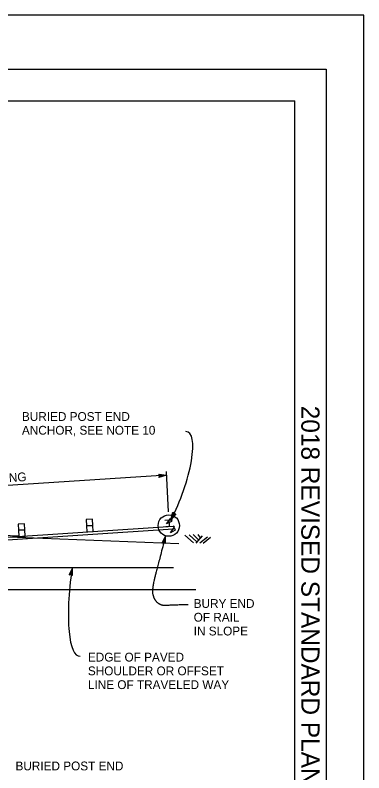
# Model space of a CAD drawing. Extents: x -893 to 867, y -474 to 712.
# Drawn here: x 589 to 867, y 110 to 712 of the extents above; entities that cross this region are included whole.
import ezdxf

# ---------------------------------------------------------------- set-up
doc = ezdxf.new("R2010")
doc.units = 0
for name, color, linetype in [('10 Sheet Format', 7, 'Continuous'), ('56 Stage 3 Anno', 7, 'Continuous'), ('57 Undefined', 7, 'Continuous'), ('60 Nongeo Data', 7, 'Continuous')]:
    doc.layers.add(name, color=color, linetype=linetype)

msp = doc.modelspace()

# ---------------------------------------------------------------- linework, layer by layer
at = {"layer": '10 Sheet Format'}
for p in [(-813.45, 643.96), (811.55, -406.04)]:
    msp.add_line(p, (811.55, 643.96), dxfattribs=at)
for points in [[(-893.45, -474.04), (866.55, -474.04), (866.55, 711.96), (-893.45, 711.96)], [(-863.43, 668.96), (836.57, 668.96), (836.57, -431.04), (-863.43, -431.04)], [(-863.43, 668.96), (836.57, 668.96), (836.57, -431.04), (-863.43, -431.04)]]:
    msp.add_lwpolyline(points, close=True, dxfattribs=at)
at = {"layer": '56 Stage 3 Anno'}
for p, q in [((709.25, 349.59), (710.79, 317.42)), ((709.45, 346.57), (466.77, 330.67)), ((704.26, 346.23), (703.37, 347.52)), ((703.37, 347.52), (703.37, 347.52)), ((703.37, 347.52), (709.45, 346.57)), ((709.45, 346.57), (703.55, 344.85)), ((703.55, 344.85), (704.26, 346.23)), ((703.55, 344.85), (703.55, 344.85)), ((703.61, 347.18), (708.07, 346.48)), ((708.06, 346.48), (703.76, 345.23)), ((703.87, 346.83), (706.69, 346.39)), ((706.69, 346.39), (703.91, 345.58)), ((704.07, 346.5), (705.31, 346.31)), ((705.31, 346.31), (704.12, 345.96)), ((709.45, 346.57), (709.45, 346.57)), ((713.1, 311.26), (714.74, 317.19)), ((717.09, 315.94), (713.1, 311.26)), ((716.68, 315.91), (713.74, 312.48)), ((713.75, 312.49), (714.94, 316.81)), ((714.39, 313.7), (715.17, 316.49)), ((716.25, 315.87), (714.39, 313.7)), ((714.74, 317.19), (714.74, 317.19)), ((714.74, 317.19), (715.54, 315.86)), ((715.04, 314.92), (715.37, 316.12)), ((715.86, 315.88), (715.04, 314.92)), ((715.54, 315.86), (717.09, 315.94)), ((717.09, 315.94), (717.09, 315.94)), ((713.1, 311.26), (713.1, 311.26)), ((708.8, 298.37), (706.25, 292.77)), ((708.51, 297.01), (706.65, 292.93)), ((708.23, 295.66), (707.03, 293.03)), ((708.26, 292.81), (708.23, 295.66)), ((708.56, 292.51), (708.51, 297.02)), ((708.87, 292.22), (708.8, 298.37)), ((708.8, 298.37), (708.8, 298.37)), ((706.25, 292.77), (707.72, 293.28)), ((706.26, 292.77), (706.26, 292.77)), ((707.94, 294.31), (707.43, 293.18)), ((707.72, 293.28), (708.87, 292.22)), ((707.96, 293.05), (707.94, 294.31)), ((708.87, 292.22), (708.87, 292.22)), ((634.72, 272.96), (632.18, 267.37)), ((634.43, 271.6), (632.58, 267.53)), ((634.49, 267.1), (634.44, 271.61)), ((634.79, 266.82), (634.72, 272.96)), ((634.72, 272.96), (634.72, 272.96)), ((632.18, 267.37), (633.65, 267.88)), ((632.18, 267.37), (632.18, 267.37)), ((634.15, 270.26), (632.96, 267.63)), ((633.87, 268.91), (633.36, 267.78)), ((633.65, 267.88), (634.79, 266.82)), ((633.88, 267.65), (633.87, 268.91)), ((634.19, 267.41), (634.15, 270.26)), ((634.79, 266.82), (634.79, 266.82))]:
    msp.add_line(p, q, dxfattribs=at)
for centre, major_axis, ratio, start_param, end_param in [((709.33, 335.2), (-17.18, -45.74), 0.270866, 1.124624, 3.25233), ((651.15, 273.83), (-11.23, -70.9), 0.227282, 4.772172, 6.344069)]:
    msp.add_ellipse(centre, major_axis=major_axis, ratio=ratio, start_param=start_param, end_param=end_param, dxfattribs=at)
msp.add_open_spline([(708.82, 298.42), (703.17, 276.67), (698.75, 259.81), (698.12, 250.96), (703.59, 243.16), (713.7, 243.59), (726.76, 244.01)], degree=2, dxfattribs=at)
at = {"layer": '60 Nongeo Data'}
for p, q in [((708.27, 310.76), (714.4, 311.26)), ((711.33, 311.01), (711.73, 306.14)), ((475.93, 290.29), (714.9, 306.01)), ((476.07, 288.3), (714.85, 304.01)), ((708.92, 305.72), (715.06, 306.21)), ((731.1, 292.85), (724.14, 299.06)), ((733.79, 293.62), (727.56, 299.17)), ((735.04, 295.22), (730.8, 299.39)), ((733.3, 292.74), (738.23, 298.53)), ((736.66, 296.87), (734.7, 299.48)), ((736.19, 292.92), (742.08, 297.77)), ((738.7, 292.49), (744.59, 297.33)), ((715.04, 273.02), (473.09, 273.02)), ((482.18, 255.74), (733.01, 255.74))]:
    msp.add_line(p, q, dxfattribs=at)
for points in [[(591.49, 307.8), (591.75, 302.88), (596.8, 303.15), (596.54, 308.06)], [(645.69, 311.4), (645.95, 306.48), (651, 306.75), (650.74, 311.66)], [(709.62, 307.9), (712.76, 312.14), (713.46, 309.93)], [(591.75, 302.88), (592.01, 297.96), (597.06, 298.23), (596.8, 303.15)], [(645.95, 306.48), (646.21, 301.56), (651.26, 301.83), (651, 306.75)], [(712.65, 300.81), (715.78, 305.04), (716.49, 302.84)]]:
    msp.add_lwpolyline(points, close=True, dxfattribs=at)
for points in [[(592.52, 298.17), (542.11, 300.15)], [(719.4, 292.04), (584.31, 297.34)]]:
    msp.add_lwpolyline(points, dxfattribs=at)
msp.add_circle((711.41, 306.6), 8.5, dxfattribs=at)
msp.add_arc((714.89, 305.11), 1, 273.76306, 93.76306, dxfattribs=at)

# ---------------------------------------------------------------- texts
at = {"layer": '10 Sheet Format'}
msp.add_text('2018 REVISED STANDARD PLAN RSP A77R8', height=14.5, rotation=270, dxfattribs=at).set_placement((816.78, 401.77))
at = {"layer": '57 Undefined'}
for s, p in [('BURIED POST END', (594.61, 389.7)), ('ANCHOR, SEE NOTE 10', (594.61, 378.77)), ('BURY END', (731.2, 241.2)), ('OF RAIL', (731.2, 230.26)), ('IN SLOPE', (731.2, 219.32)), ('EDGE OF PAVED', (647.06, 198.61)), ('SHOULDER OR OFFSET', (647.06, 187.67)), ('LINE OF TRAVELED WAY', (647.06, 176.73)), ('BURIED POST END', (589.49, 112.16))]:
    msp.add_text(s, height=7, dxfattribs=at).set_placement(p)
msp.add_text('6\'-3" POST SPACING', height=7, rotation=3.75034, dxfattribs=at).set_placement((507.16, 335.98))
at = {"layer": '60 Nongeo Data'}
for p in [(708.17, 313.73), (704.83, 307.58), (715.8, 312.46), (717.12, 303.84), (709.7, 297.99)]:
    msp.add_text('.', height=0.8, rotation=357.75, dxfattribs=at).set_placement(p)

doc.saveas('drawing.dxf')
